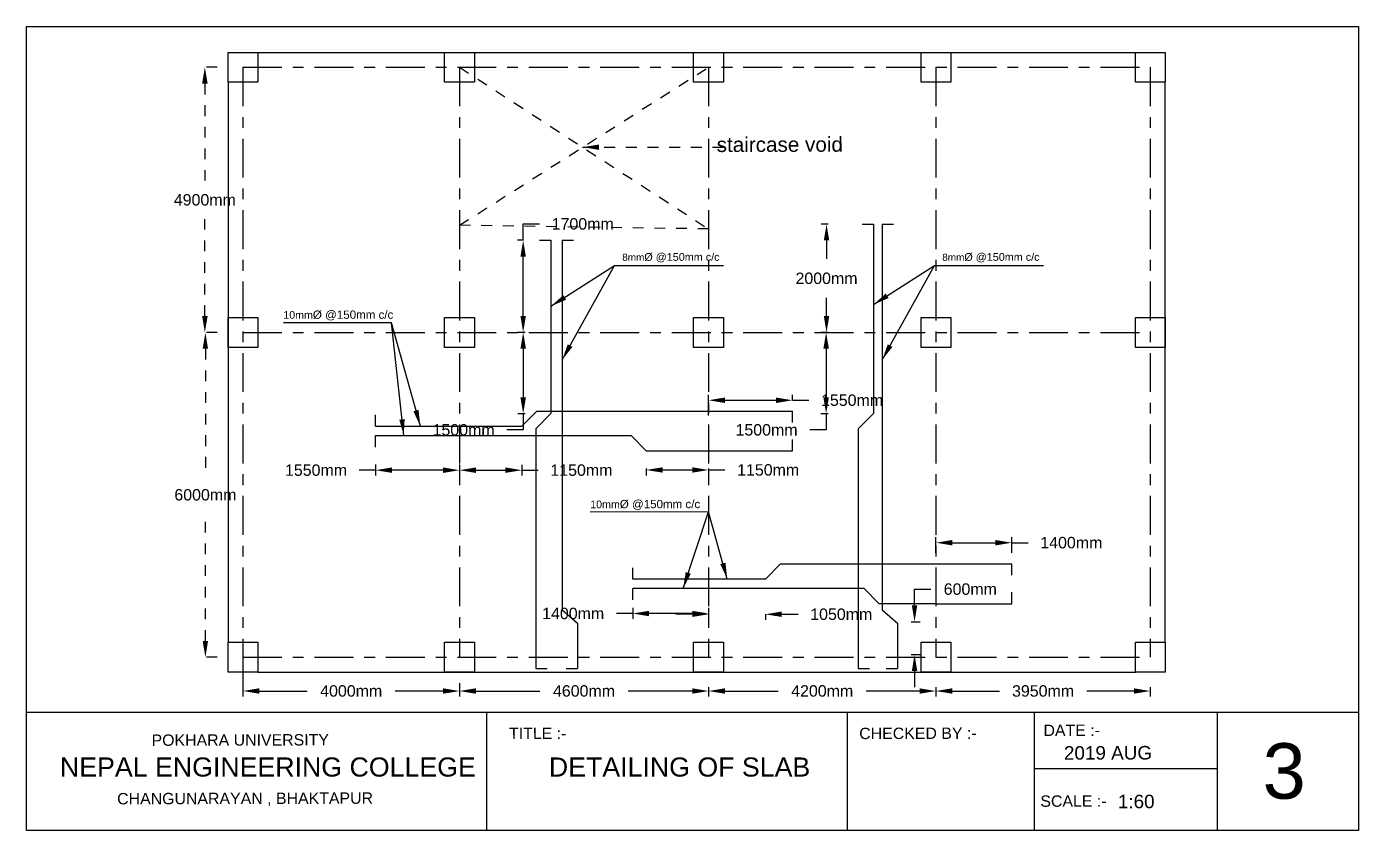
# Model space of a CAD drawing. Header units: metres. Extents: x 3 to 189, y -54 to 67.
# Drawn here: x 72.92 to 85.22, y -27.79 to -20.37 of the extents above; entities that cross this region are included whole.
import ezdxf

# ---------------------------------------------------------------- set-up
doc = ezdxf.new("R2010")
doc.units = ezdxf.units.M
doc.header["$LTSCALE"] = 0.015
doc.header["$MEASUREMENT"] = 0
doc.linetypes.add('ACAD_ISO04W100', pattern=[30, 24, -3, 0, -3])
doc.linetypes.add('ACAD_ISO08W100', pattern=[36, 24, -3, 6, -3])
doc.styles.get("Standard").update_dxf_attribs({"font": 'arial.ttf'})
doc.dimstyles.get("Standard").update_dxf_attribs({"dimscale": 1.005, "dimtxt": 0.105, "dimasz": 0.15, "dimexe": 0.05, "dimexo": 0.1, "dimgap": 0.125, "dimtad": 0, "dimtih": 1, "dimtoh": 1, "dimdec": 4, "dimzin": 0, "dimdsep": 46, "dimtxsty": 'Standard', "dimcen": 0.115, "dimadec": 3, "dimazin": 0, "dimtfac": 1, "dimtdec": 4, "dimtofl": 0, "dimtmove": 0, "dimatfit": 3, "dimfxl": 1, "dimfxlon": 1, "dimtolj": 1, "dimtzin": 0, "dimarcsym": 0})

# ---------------------------------------------------------------- blocks, each defined once
blk = doc.blocks.new('*D51')
at = {"color": 0, "linetype": 'Continuous', "lineweight": -2, "transparency": 16777216}
for p, q in [((81.121, -25.715), (81.121, -25.565)), ((81.121, -25.565), (81.272, -25.565)), ((81.09, -25.866), (81.172, -25.866)), ((81.09, -26.17), (81.172, -26.17)), ((81.121, -26.321), (81.121, -26.471))]:
    blk.add_line(p, q, dxfattribs=at)
at = {"color": 0, "linetype": 'Continuous', "transparency": 16777216}
for points in [[(81.096, -25.715), (81.146, -25.715), (81.121, -25.866)], [(81.096, -26.321), (81.146, -26.321), (81.121, -26.17)]]:
    blk.add_solid(points, dxfattribs=at)
at = {"layer": 'Defpoints', "color": 0, "linetype": 'Continuous', "transparency": 16777216}
for p in [(80.989, -25.866), (81.121, -25.866), (80.989, -26.17)]:
    blk.add_point(p, dxfattribs=at)
at = {"color": 0, "linetype": 'Continuous', "transparency": 16777216, "insert": (81.636, -25.565), "char_height": 0.1055, "attachment_point": 5}
blk.add_mtext('\\A1;600mm', dxfattribs=at)
blk = doc.blocks.new('*D77')
at = {"color": 0, "linetype": 'Continuous', "lineweight": -2, "transparency": 16777216}
for p, q in [((79.218, -23.96), (79.218, -23.77)), ((79.369, -23.82), (79.842, -23.82)), ((79.993, -23.82), (79.993, -23.77)), ((79.993, -23.82), (80.144, -23.82))]:
    blk.add_line(p, q, dxfattribs=at)
at = {"color": 0, "linetype": 'Continuous', "transparency": 16777216}
for points in [[(79.369, -23.795), (79.369, -23.845), (79.218, -23.82)], [(79.842, -23.795), (79.842, -23.845), (79.993, -23.82)]]:
    blk.add_solid(points, dxfattribs=at)
at = {"layer": 'Defpoints', "color": 0, "linetype": 'Continuous', "transparency": 16777216}
for p in [(79.993, -23.82), (79.993, -23.92), (79.218, -24.06)]:
    blk.add_point(p, dxfattribs=at)
at = {"color": 0, "linetype": 'Continuous', "transparency": 16777216, "insert": (80.544, -23.82), "char_height": 0.1055, "attachment_point": 5}
blk.add_mtext('\\A1;1550mm', dxfattribs=at)
blk = doc.blocks.new('*D76')
at = {"color": 0, "linetype": 'Continuous', "lineweight": -2, "transparency": 16777216}
for p, q in [((78.643, -24.451), (78.643, -24.514)), ((78.794, -24.464), (79.067, -24.464)), ((79.218, -24.451), (79.218, -24.514)), ((79.218, -24.464), (79.369, -24.464))]:
    blk.add_line(p, q, dxfattribs=at)
at = {"color": 0, "linetype": 'Continuous', "transparency": 16777216}
for points in [[(78.794, -24.439), (78.794, -24.489), (78.643, -24.464)], [(79.067, -24.439), (79.067, -24.489), (79.218, -24.464)]]:
    blk.add_solid(points, dxfattribs=at)
at = {"layer": 'Defpoints', "color": 0, "linetype": 'Continuous', "transparency": 16777216}
for p in [(78.643, -24.351), (79.218, -24.351), (79.218, -24.464)]:
    blk.add_point(p, dxfattribs=at)
at = {"color": 0, "linetype": 'Continuous', "transparency": 16777216, "insert": (79.769, -24.464), "char_height": 0.1055, "attachment_point": 5}
blk.add_mtext('\\A1;1150mm', dxfattribs=at)
blk = doc.blocks.new('*D75')
at = {"color": 0, "linetype": 'Continuous', "lineweight": -2, "transparency": 16777216}
for p, q in [((77.524, -23.194), (77.456, -23.194)), ((77.506, -23.344), (77.506, -23.793)), ((77.524, -23.944), (77.456, -23.944)), ((77.506, -23.944), (77.506, -24.094)), ((77.506, -24.094), (77.356, -24.094))]:
    blk.add_line(p, q, dxfattribs=at)
at = {"color": 0, "linetype": 'Continuous', "transparency": 16777216}
for points in [[(77.481, -23.344), (77.532, -23.344), (77.506, -23.194)], [(77.481, -23.793), (77.532, -23.793), (77.506, -23.944)]]:
    blk.add_solid(points, dxfattribs=at)
at = {"layer": 'Defpoints', "color": 0, "linetype": 'Continuous', "transparency": 16777216}
for p in [(77.624, -23.194), (77.506, -23.944), (77.624, -23.944)]:
    blk.add_point(p, dxfattribs=at)
at = {"color": 0, "linetype": 'Continuous', "transparency": 16777216, "insert": (76.956, -24.094), "char_height": 0.1055, "attachment_point": 5}
blk.add_mtext('\\A1;1500mm', dxfattribs=at)
blk = doc.blocks.new('*D78')
at = {"color": 0, "linetype": 'Continuous', "lineweight": -2, "transparency": 16777216}
for p, q in [((80.322, -23.194), (80.254, -23.194)), ((80.304, -23.344), (80.304, -23.793)), ((80.322, -23.944), (80.254, -23.944)), ((80.304, -23.944), (80.304, -24.094)), ((80.304, -24.094), (80.154, -24.094))]:
    blk.add_line(p, q, dxfattribs=at)
at = {"color": 0, "linetype": 'Continuous', "transparency": 16777216}
for points in [[(80.279, -23.344), (80.33, -23.344), (80.304, -23.194)], [(80.279, -23.793), (80.33, -23.793), (80.304, -23.944)]]:
    blk.add_solid(points, dxfattribs=at)
at = {"layer": 'Defpoints', "color": 0, "linetype": 'Continuous', "transparency": 16777216}
for p in [(80.422, -23.194), (80.304, -23.944), (80.422, -23.944)]:
    blk.add_point(p, dxfattribs=at)
at = {"color": 0, "linetype": 'Continuous', "transparency": 16777216, "insert": (79.754, -24.094), "char_height": 0.1055, "attachment_point": 5}
blk.add_mtext('\\A1;1500mm', dxfattribs=at)
blk = doc.blocks.new('*D79')
at = {"color": 0, "linetype": 'Continuous', "lineweight": -2, "transparency": 16777216}
for p, q in [((80.322, -22.194), (80.257, -22.194)), ((80.308, -22.344), (80.308, -22.514)), ((80.308, -23.043), (80.308, -22.873)), ((80.322, -23.194), (80.257, -23.194))]:
    blk.add_line(p, q, dxfattribs=at)
at = {"color": 0, "linetype": 'Continuous', "transparency": 16777216}
for points in [[(80.283, -22.344), (80.333, -22.344), (80.308, -22.194)], [(80.283, -23.043), (80.333, -23.043), (80.308, -23.194)]]:
    blk.add_solid(points, dxfattribs=at)
at = {"layer": 'Defpoints', "color": 0, "linetype": 'Continuous', "transparency": 16777216}
for p in [(80.308, -22.194), (80.422, -22.194), (80.422, -23.194)]:
    blk.add_point(p, dxfattribs=at)
at = {"color": 0, "linetype": 'Continuous', "transparency": 16777216, "insert": (80.308, -22.694), "char_height": 0.1055, "width": 0.27167, "attachment_point": 5}
blk.add_mtext('\\A1;2000mm', dxfattribs=at)
blk = doc.blocks.new('*D80')
at = {"color": 0, "linetype": 'Continuous', "lineweight": -2, "transparency": 16777216}
for p, q in [((77.506, -22.342), (77.506, -22.191)), ((77.506, -22.191), (77.656, -22.191)), ((77.506, -22.342), (77.455, -22.342)), ((77.506, -23.043), (77.506, -22.493)), ((77.506, -23.194), (77.455, -23.194))]:
    blk.add_line(p, q, dxfattribs=at)
at = {"color": 0, "linetype": 'Continuous', "transparency": 16777216}
for points in [[(77.481, -22.493), (77.531, -22.493), (77.506, -22.342)], [(77.481, -23.043), (77.531, -23.043), (77.506, -23.194)]]:
    blk.add_solid(points, dxfattribs=at)
at = {"layer": 'Defpoints', "color": 0, "linetype": 'Continuous', "transparency": 16777216}
for p in [(77.506, -22.342), (77.506, -22.342), (77.506, -23.194)]:
    blk.add_point(p, dxfattribs=at)
at = {"color": 0, "linetype": 'Continuous', "transparency": 16777216, "insert": (78.056, -22.191), "char_height": 0.1055, "attachment_point": 5}
blk.add_mtext('\\A1;1700mm', dxfattribs=at)
blk = doc.blocks.new('*D81')
at = {"color": 0, "linetype": 'Continuous', "lineweight": -2, "transparency": 16777216}
for p, q in [((76.143, -24.466), (75.992, -24.466)), ((76.143, -24.413), (76.143, -24.516)), ((76.767, -24.466), (76.294, -24.466)), ((76.918, -24.413), (76.918, -24.516))]:
    blk.add_line(p, q, dxfattribs=at)
at = {"color": 0, "linetype": 'Continuous', "transparency": 16777216}
for points in [[(76.294, -24.441), (76.294, -24.491), (76.143, -24.466)], [(76.767, -24.441), (76.767, -24.491), (76.918, -24.466)]]:
    blk.add_solid(points, dxfattribs=at)
at = {"layer": 'Defpoints', "color": 0, "linetype": 'Continuous', "transparency": 16777216}
for p in [(76.143, -24.312), (76.918, -24.312), (76.143, -24.466)]:
    blk.add_point(p, dxfattribs=at)
at = {"color": 0, "linetype": 'Continuous', "transparency": 16777216, "insert": (75.593, -24.466), "char_height": 0.1055, "attachment_point": 5}
blk.add_mtext('\\A1;1550mm', dxfattribs=at)
blk = doc.blocks.new('*D82')
at = {"color": 0, "linetype": 'Continuous', "lineweight": -2, "transparency": 16777216}
for p, q in [((78.518, -25.79), (78.367, -25.79)), ((78.518, -25.737), (78.518, -25.84)), ((79.067, -25.79), (78.669, -25.79)), ((79.218, -25.737), (79.218, -25.84))]:
    blk.add_line(p, q, dxfattribs=at)
at = {"color": 0, "linetype": 'Continuous', "transparency": 16777216}
for points in [[(78.669, -25.765), (78.669, -25.815), (78.518, -25.79)], [(79.067, -25.765), (79.067, -25.815), (79.218, -25.79)]]:
    blk.add_solid(points, dxfattribs=at)
at = {"layer": 'Defpoints', "color": 0, "linetype": 'Continuous', "transparency": 16777216}
for p in [(78.518, -25.637), (79.218, -25.637), (78.518, -25.79)]:
    blk.add_point(p, dxfattribs=at)
at = {"color": 0, "linetype": 'Continuous', "transparency": 16777216, "insert": (77.968, -25.79), "char_height": 0.1055, "attachment_point": 5}
blk.add_mtext('\\A1;1400mm', dxfattribs=at)
blk = doc.blocks.new('*D83')
at = {"color": 0, "linetype": 'Continuous', "lineweight": -2, "transparency": 16777216}
for p, q in [((79.067, -25.797), (78.917, -25.797)), ((79.218, -25.797), (79.218, -25.848)), ((79.743, -25.797), (79.743, -25.848)), ((79.894, -25.797), (80.045, -25.797))]:
    blk.add_line(p, q, dxfattribs=at)
at = {"color": 0, "linetype": 'Continuous', "transparency": 16777216}
for points in [[(79.067, -25.772), (79.067, -25.822), (79.218, -25.797)], [(79.894, -25.772), (79.894, -25.822), (79.743, -25.797)]]:
    blk.add_solid(points, dxfattribs=at)
at = {"layer": 'Defpoints', "color": 0, "linetype": 'Continuous', "transparency": 16777216}
for p in [(79.218, -25.79), (79.743, -25.79), (79.743, -25.797)]:
    blk.add_point(p, dxfattribs=at)
at = {"color": 0, "linetype": 'Continuous', "transparency": 16777216, "insert": (80.444, -25.797), "char_height": 0.1055, "attachment_point": 5}
blk.add_mtext('\\A1;1050mm', dxfattribs=at)
blk = doc.blocks.new('*D84')
at = {"color": 0, "linetype": 'Continuous', "lineweight": -2, "transparency": 16777216}
for p, q in [((76.918, -24.415), (76.918, -24.516)), ((77.069, -24.466), (77.342, -24.466)), ((77.493, -24.415), (77.493, -24.516)), ((77.493, -24.466), (77.644, -24.466))]:
    blk.add_line(p, q, dxfattribs=at)
at = {"color": 0, "linetype": 'Continuous', "transparency": 16777216}
for points in [[(77.069, -24.441), (77.069, -24.491), (76.918, -24.466)], [(77.342, -24.441), (77.342, -24.491), (77.493, -24.466)]]:
    blk.add_solid(points, dxfattribs=at)
at = {"layer": 'Defpoints', "color": 0, "linetype": 'Continuous', "transparency": 16777216}
for p in [(76.918, -24.314), (77.493, -24.314), (77.493, -24.466)]:
    blk.add_point(p, dxfattribs=at)
at = {"color": 0, "linetype": 'Continuous', "transparency": 16777216, "insert": (78.044, -24.466), "char_height": 0.1055, "attachment_point": 5}
blk.add_mtext('\\A1;1150mm', dxfattribs=at)
blk = doc.blocks.new('*D85')
at = {"color": 0, "linetype": 'Continuous', "lineweight": -2, "transparency": 16777216}
for p, q in [((81.318, -25.231), (81.318, -25.086)), ((82.018, -25.231), (82.018, -25.086)), ((81.469, -25.136), (81.867, -25.136)), ((82.018, -25.136), (82.169, -25.136))]:
    blk.add_line(p, q, dxfattribs=at)
at = {"color": 0, "linetype": 'Continuous', "transparency": 16777216}
for points in [[(81.469, -25.111), (81.469, -25.161), (81.318, -25.136)], [(81.867, -25.111), (81.867, -25.161), (82.018, -25.136)]]:
    blk.add_solid(points, dxfattribs=at)
at = {"layer": 'Defpoints', "color": 0, "linetype": 'Continuous', "transparency": 16777216}
for p in [(82.018, -25.136), (81.318, -25.331), (82.018, -25.331)]:
    blk.add_point(p, dxfattribs=at)
at = {"color": 0, "linetype": 'Continuous', "transparency": 16777216, "insert": (82.569, -25.136), "char_height": 0.1055, "attachment_point": 5}
blk.add_mtext('\\A1;1400mm', dxfattribs=at)
blk = doc.blocks.new('*D197')
at = {"color": 0, "lineweight": -2, "ltscale": 0.01, "transparency": 16777216}
for p, q in [((74.918, -26.157), (74.918, -26.556)), ((76.918, -26.432), (76.918, -26.556)), ((75.069, -26.506), (75.511, -26.506)), ((76.767, -26.506), (76.325, -26.506))]:
    blk.add_line(p, q, dxfattribs=at)
at = {"color": 0, "ltscale": 0.01, "transparency": 16777216}
for points in [[(75.069, -26.481), (75.069, -26.531), (74.918, -26.506)], [(76.767, -26.481), (76.767, -26.531), (76.918, -26.506)]]:
    blk.add_solid(points, dxfattribs=at)
at = {"layer": 'Defpoints', "color": 0, "ltscale": 0.01, "transparency": 16777216}
for p in [(74.918, -26.056), (76.918, -26.331), (76.918, -26.506)]:
    blk.add_point(p, dxfattribs=at)
at = {"color": 0, "ltscale": 0.01, "transparency": 16777216, "insert": (75.918, -26.506), "char_height": 0.1055, "attachment_point": 5}
blk.add_mtext('\\A1;4000mm', dxfattribs=at)
blk = doc.blocks.new('*D198')
at = {"color": 0, "lineweight": -2, "ltscale": 0.01, "transparency": 16777216}
for p, q in [((76.918, -26.469), (76.918, -26.556)), ((77.069, -26.506), (77.661, -26.506)), ((79.067, -26.506), (78.475, -26.506)), ((79.218, -26.469), (79.218, -26.556))]:
    blk.add_line(p, q, dxfattribs=at)
at = {"color": 0, "ltscale": 0.01, "transparency": 16777216}
for points in [[(77.069, -26.481), (77.069, -26.531), (76.918, -26.506)], [(79.067, -26.481), (79.067, -26.531), (79.218, -26.506)]]:
    blk.add_solid(points, dxfattribs=at)
at = {"layer": 'Defpoints', "color": 0, "ltscale": 0.01, "transparency": 16777216}
for p in [(76.918, -26.368), (79.218, -26.368), (79.218, -26.506)]:
    blk.add_point(p, dxfattribs=at)
at = {"color": 0, "ltscale": 0.01, "transparency": 16777216, "insert": (78.068, -26.506), "char_height": 0.1055, "attachment_point": 5}
blk.add_mtext('\\A1;4600mm', dxfattribs=at)
blk = doc.blocks.new('*D199')
at = {"color": 0, "lineweight": -2, "ltscale": 0.01, "transparency": 16777216}
for p, q in [((79.218, -26.469), (79.218, -26.556)), ((79.369, -26.506), (79.861, -26.506)), ((81.167, -26.506), (80.675, -26.506)), ((81.318, -26.469), (81.318, -26.556))]:
    blk.add_line(p, q, dxfattribs=at)
at = {"color": 0, "ltscale": 0.01, "transparency": 16777216}
for points in [[(79.369, -26.481), (79.369, -26.531), (79.218, -26.506)], [(81.167, -26.481), (81.167, -26.531), (81.318, -26.506)]]:
    blk.add_solid(points, dxfattribs=at)
at = {"layer": 'Defpoints', "color": 0, "ltscale": 0.01, "transparency": 16777216}
for p in [(79.218, -26.368), (81.318, -26.368), (81.318, -26.506)]:
    blk.add_point(p, dxfattribs=at)
at = {"color": 0, "ltscale": 0.01, "transparency": 16777216, "insert": (80.268, -26.506), "char_height": 0.1055, "attachment_point": 5}
blk.add_mtext('\\A1;4200mm', dxfattribs=at)
blk = doc.blocks.new('*D200')
at = {"color": 0, "lineweight": -2, "ltscale": 0.01, "transparency": 16777216}
for p, q in [((81.318, -26.469), (81.318, -26.556)), ((81.469, -26.506), (81.904, -26.506)), ((83.147, -26.506), (82.713, -26.506)), ((83.298, -26.469), (83.298, -26.556))]:
    blk.add_line(p, q, dxfattribs=at)
at = {"color": 0, "ltscale": 0.01, "transparency": 16777216}
for points in [[(81.469, -26.481), (81.469, -26.531), (81.318, -26.506)], [(83.147, -26.481), (83.147, -26.531), (83.298, -26.506)]]:
    blk.add_solid(points, dxfattribs=at)
at = {"layer": 'Defpoints', "color": 0, "ltscale": 0.01, "transparency": 16777216}
for p in [(81.318, -26.368), (83.298, -26.368), (83.298, -26.506)]:
    blk.add_point(p, dxfattribs=at)
at = {"color": 0, "ltscale": 0.01, "transparency": 16777216, "insert": (82.308, -26.506), "char_height": 0.1055, "attachment_point": 5}
blk.add_mtext('\\A1;3950mm', dxfattribs=at)
blk = doc.blocks.new('*D208')
at = {"color": 0, "linetype": 'ACAD_ISO08W100', "lineweight": -2, "ltscale": 0.01, "transparency": 16777216}
for p, q in [((74.68, -23.194), (74.521, -23.194)), ((74.571, -23.344), (74.571, -24.514)), ((74.571, -26.043), (74.571, -24.873)), ((74.68, -26.194), (74.521, -26.194))]:
    blk.add_line(p, q, dxfattribs=at)
at = {"color": 0, "linetype": 'ACAD_ISO08W100', "ltscale": 0.01, "transparency": 16777216}
for points in [[(74.546, -23.344), (74.596, -23.344), (74.571, -23.194)], [(74.546, -26.043), (74.596, -26.043), (74.571, -26.194)]]:
    blk.add_solid(points, dxfattribs=at)
at = {"layer": 'Defpoints', "color": 0, "linetype": 'ACAD_ISO08W100', "ltscale": 0.01, "transparency": 16777216}
for p in [(74.571, -23.194), (74.781, -23.194), (74.781, -26.194)]:
    blk.add_point(p, dxfattribs=at)
at = {"color": 0, "linetype": 'ACAD_ISO08W100', "ltscale": 0.01, "transparency": 16777216, "insert": (74.571, -24.694), "char_height": 0.1055, "attachment_point": 5}
blk.add_mtext('\\A1;6000mm', dxfattribs=at)
blk = doc.blocks.new('*D209')
at = {"color": 0, "linetype": 'ACAD_ISO08W100', "lineweight": -2, "ltscale": 0.01, "transparency": 16777216}
for p, q in [((74.68, -20.744), (74.516, -20.744)), ((74.566, -20.894), (74.566, -21.789)), ((74.566, -23.043), (74.566, -22.148)), ((74.68, -23.194), (74.516, -23.194))]:
    blk.add_line(p, q, dxfattribs=at)
at = {"color": 0, "linetype": 'ACAD_ISO08W100', "ltscale": 0.01, "transparency": 16777216}
for points in [[(74.541, -20.894), (74.592, -20.894), (74.566, -20.744)], [(74.541, -23.043), (74.592, -23.043), (74.566, -23.194)]]:
    blk.add_solid(points, dxfattribs=at)
at = {"layer": 'Defpoints', "color": 0, "linetype": 'ACAD_ISO08W100', "ltscale": 0.01, "transparency": 16777216}
for p in [(74.566, -20.744), (74.781, -20.744), (74.781, -23.194)]:
    blk.add_point(p, dxfattribs=at)
at = {"color": 0, "linetype": 'ACAD_ISO08W100', "ltscale": 0.01, "transparency": 16777216, "insert": (74.566, -21.969), "char_height": 0.1055, "attachment_point": 5}
blk.add_mtext('\\A1;4900mm', dxfattribs=at)

msp = doc.modelspace()

# ---------------------------------------------------------------- linework, layer by layer
at = {"linetype": 'Continuous'}
for p, q in [((75.05563, -20.60615), (83.16063, -20.60615)), ((74.78063, -20.88115), (74.78063, -26.05615)), ((83.43563, -26.05615), (83.43563, -20.88115)), ((80.6359, -22.19365), (80.74143, -22.19365)), ((80.74143, -22.19365), (80.74143, -23.94365)), ((80.82198, -22.19365), (80.82198, -25.75465)), ((80.82198, -22.19365), (80.9275, -22.19365)), ((77.65746, -22.34215), (77.76298, -22.34215)), ((77.76298, -22.34215), (77.76298, -23.94365)), ((77.8663, -22.34215), (77.8663, -25.75465)), ((77.8663, -22.34215), (77.97182, -22.34215)), ((76.14313, -24.06066), (76.14313, -23.95516)), ((77.49313, -24.06066), (77.63213, -23.91966)), ((77.76298, -23.94365), (77.62215, -24.08269)), ((77.63213, -23.91966), (79.99313, -23.91966)), ((79.99313, -24.02516), (79.99313, -23.91966)), ((80.74143, -23.94365), (80.60059, -24.08269)), ((76.14313, -24.06066), (77.49313, -24.06066)), ((77.62215, -24.08269), (77.62215, -26.29803)), ((80.60059, -24.08269), (80.60059, -26.29803)), ((76.14313, -24.14657), (78.50413, -24.14657)), ((76.14313, -24.25207), (76.14313, -24.14657)), ((78.50413, -24.14657), (78.64313, -24.28757)), ((79.99313, -24.28757), (79.99313, -24.18207)), ((78.64313, -24.28757), (79.99313, -24.28757)), ((77.63213, -24.58874), (77.63213, -24.58874)), ((79.74313, -25.47223), (79.88213, -25.33123)), ((79.88213, -25.33123), (82.01813, -25.33123)), ((82.01813, -25.43673), (82.01813, -25.33123)), ((78.51813, -25.47223), (78.51813, -25.36673)), ((79.74313, -25.47223), (78.51813, -25.47223)), ((78.51813, -25.66364), (78.51813, -25.55814)), ((80.65413, -25.55814), (78.51813, -25.55814)), ((80.65413, -25.55814), (80.79313, -25.69914)), ((81.31813, -25.69914), (80.79313, -25.69914)), ((81.31813, -25.69914), (82.01813, -25.69914)), ((82.01813, -25.69914), (82.01813, -25.59364)), ((77.8663, -25.75465), (78.0073, -25.8796)), ((80.82198, -25.75465), (80.96298, -25.8796)), ((78.0073, -25.8796), (78.00723, -26.29803)), ((80.96298, -25.8796), (80.9629, -26.29803)), ((77.62215, -26.29803), (77.72767, -26.29803)), ((77.9017, -26.29803), (78.00723, -26.29803)), ((80.60059, -26.29803), (80.70612, -26.29803)), ((80.85738, -26.29803), (80.9629, -26.29803)), ((75.05563, -26.33115), (83.16063, -26.33115)), ((72.92004, -26.70179), (85.22004, -26.70179)), ((77.16619, -26.70179), (77.16619, -27.79337)), ((80.49707, -26.70179), (80.49707, -27.79337)), ((82.22437, -26.70179), (82.22437, -27.79337)), ((82.22437, -26.70179), (82.22437, -27.22319)), ((83.91739, -26.70179), (83.91739, -27.79337)), ((82.22437, -27.22319), (83.91739, -27.22319))]:
    msp.add_line(p, q, dxfattribs=at)
at = {"linetype": 'ACAD_ISO04W100'}
for p, q in [((74.91813, -20.74365), (83.29813, -20.74365)), ((74.91813, -20.74365), (74.91813, -26.19365)), ((76.91813, -20.74365), (76.91813, -26.19365)), ((79.21813, -20.74365), (79.21813, -26.19365)), ((81.31813, -20.74365), (81.31813, -26.19365)), ((83.29813, -20.74365), (83.29813, -26.19365)), ((74.91813, -23.19365), (83.29813, -23.19365)), ((74.91813, -26.19365), (83.29813, -26.19365))]:
    msp.add_line(p, q, dxfattribs=at)
at = {"linetype": 'ACAD_ISO08W100', "ltscale": 0.01}
for p, q in [((76.91813, -22.20395), (79.21813, -20.74365)), ((76.91813, -20.74365), (79.21813, -22.23759)), ((79.21813, -22.23759), (76.91813, -22.20395))]:
    msp.add_line(p, q, dxfattribs=at)
at = {"linetype": 'Continuous'}
for points in [[(72.92004, -20.36837), (85.22004, -20.36837), (85.22004, -27.79337), (72.92004, -27.79337)], [(74.78063, -20.60615), (75.05563, -20.60615), (75.05563, -20.88115), (74.78063, -20.88115)], [(76.78063, -20.60615), (77.05563, -20.60615), (77.05563, -20.88115), (76.78063, -20.88115)], [(79.08063, -20.60615), (79.35563, -20.60615), (79.35563, -20.88115), (79.08063, -20.88115)], [(81.18063, -20.60615), (81.45563, -20.60615), (81.45563, -20.88115), (81.18063, -20.88115)], [(83.16063, -20.60615), (83.43563, -20.60615), (83.43563, -20.88115), (83.16063, -20.88115)], [(74.78063, -23.05615), (75.05563, -23.05615), (75.05563, -23.33115), (74.78063, -23.33115)], [(76.78063, -23.05615), (77.05563, -23.05615), (77.05563, -23.33115), (76.78063, -23.33115)], [(79.08063, -23.05615), (79.35563, -23.05615), (79.35563, -23.33115), (79.08063, -23.33115)], [(81.18063, -23.05615), (81.45563, -23.05615), (81.45563, -23.33115), (81.18063, -23.33115)], [(83.16063, -23.05615), (83.43563, -23.05615), (83.43563, -23.33115), (83.16063, -23.33115)], [(74.78063, -26.05615), (75.05563, -26.05615), (75.05563, -26.33115), (74.78063, -26.33115)], [(76.78063, -26.05615), (77.05563, -26.05615), (77.05563, -26.33115), (76.78063, -26.33115)], [(79.08063, -26.05615), (79.35563, -26.05615), (79.35563, -26.33115), (79.08063, -26.33115)], [(81.18063, -26.05615), (81.45563, -26.05615), (81.45563, -26.33115), (81.18063, -26.33115)], [(83.16063, -26.05615), (83.43563, -26.05615), (83.43563, -26.33115), (83.16063, -26.33115)]]:
    msp.add_lwpolyline(points, close=True, dxfattribs=at)

# ---------------------------------------------------------------- texts
for s, height, p in [('staircase void', 0.1365, (79.29359, -21.52667)), ('POKHARA UNIVERSITY', 0.105, (74.07414, -27.0128)), ('TITLE :-', 0.105, (77.37584, -26.95046)), ('CHECKED BY :-', 0.105, (80.61013, -26.95046)), ('DATE :-', 0.105, (82.31187, -26.92185)), ('2019 AUG ', 0.124819, (82.5006, -27.14049)), ('3', 0.51264, (84.33633, -27.50148)), ('CHANGUNARAYAN , BHAKTAPUR', 0.105, (73.75624, -27.55337)), ('SCALE :-', 0.105, (82.28314, -27.57577)), ('1:60', 0.124819, (82.99865, -27.58931))]:
    msp.add_text(s, height=height, rotation=0.15, dxfattribs=at).set_placement(p)
at = {"linetype": 'Continuous', "attachment_point": 1}
for s, width, gutter_width, insert, char_height in [('8mm{\\H1.08333x;Ø @150mm c/c}', 1.1799136, 0.32972, (78.42072, -22.46036), 0.0659448), ('8mm{\\H1.08333x;Ø @150mm c/c}', 1.1799136, 0.32972, (81.3764, -22.46036), 0.0659448), ('10mm{\\H1.08333x;Ø @150mm c/c}', 1.2616343, 0.35256, (75.29029, -22.99087), 0.0705121), ('10mm{\\H1.08333x;Ø @150mm c/c}', 1.2616343, 0.35256, (78.12502, -24.74061), 0.0705121), ('NEPAL ENGINEERING COLLEGE', 7.6490582, 0.8836, (73.22763, -27.11972), 0.1767205), ('DETAILING OF SLAB', 7.6490582, 0.8836, (77.74351, -27.11972), 0.1767205)]:
    msp.add_mtext_dynamic_manual_height_columns(s, width=width, gutter_width=gutter_width, heights=[0], dxfattribs=dict(at, insert=insert, char_height=char_height))

# ---------------------------------------------------------------- dimensions: what is measured, and where the dimension line sits
at = {"linetype": 'ACAD_ISO08W100', "ltscale": 0.01}
for base, p1, p2, text, picture, middle in [((74.56644, -20.74365), (74.78063, -23.19365), (74.78063, -20.74365), '4900mm', '*D209', (74.56644, -21.96865)), ((74.57085, -23.19365), (74.78063, -26.19365), (74.78063, -23.19365), '6000mm', '*D208', (74.57085, -24.69365))]:
    dim = msp.add_linear_dim(base=base, p1=p1, p2=p2, angle=90, text=text, dimstyle='Standard', override={"dimpost": 'm'}, dxfattribs=at)
    dim.commit()
    dim.dimension.update_dxf_attribs({"geometry": picture, "text_midpoint": middle})
at = {"linetype": 'Continuous'}
for base, p1, p2, text, picture, middle in [((77.50571, -22.34215), (77.50646, -23.19365), (77.50646, -22.34215), '1700mm', '*D80', (78.05608, -22.1914)), ((80.30774, -22.19365), (80.42235, -23.19365), (80.42235, -22.19365), '2000mm', '*D79', (80.30774, -22.69365)), ((77.50646, -23.94365), (77.62432, -23.19365), (77.62432, -23.94365), '1500mm', '*D75', (76.95609, -24.0944)), ((80.30449, -23.94365), (80.42235, -23.19365), (80.42235, -23.94365), '1500mm', '*D78', (79.75411, -24.0944)), ((81.12134, -25.86617), (80.98949, -26.16982), (80.98949, -25.86617), '600mm', '*D51', (81.63598, -25.56467))]:
    dim = msp.add_linear_dim(base=base, p1=p1, p2=p2, angle=90, text=text, dimstyle='Standard', override={"dimpost": 'm'}, dxfattribs=at)
    dim.commit()
    dim.dimension.update_dxf_attribs({"geometry": picture, "text_midpoint": middle})
for base, p1, p2, text, picture, middle in [((79.99313, -23.81987), (79.21813, -24.06036), (79.99313, -23.91966), '1550mm', '*D77', (80.54351, -23.81987)), ((76.14313, -24.46621), (76.91813, -24.31234), (76.14313, -24.31234), '1550mm', '*D81', (75.59276, -24.46621)), ((77.49313, -24.46621), (76.91813, -24.31441), (77.49313, -24.31441), '1150mm', '*D84', (78.04351, -24.46621)), ((79.21813, -24.46367), (78.64313, -24.35065), (79.21813, -24.35065), '1150mm', '*D76', (79.76851, -24.46367)), ((82.01813, -25.13582), (81.31813, -25.33123), (82.01813, -25.33123), '1400mm', '*D85', (82.56851, -25.13582)), ((78.51813, -25.78988), (79.21813, -25.63659), (78.51813, -25.63659), '1400mm', '*D82', (77.96776, -25.78988)), ((79.74313, -25.79735), (79.21813, -25.78988), (79.74313, -25.78988), '1050mm', '*D83', (80.44426, -25.79735))]:
    dim = msp.add_linear_dim(base=base, p1=p1, p2=p2, text=text, dimstyle='Standard', override={"dimpost": 'm'}, dxfattribs=at)
    dim.commit()
    dim.dimension.update_dxf_attribs({"geometry": picture, "text_midpoint": middle})
at = {"ltscale": 0.01}
for base, p1, p2, text, picture, middle in [((76.91813, -26.50597), (74.91813, -26.05615), (76.91813, -26.33115), '4000mm', '*D197', (75.91813, -26.50597)), ((79.21813, -26.50597), (76.91813, -26.36847), (79.21813, -26.36847), '4600mm', '*D198', (78.06813, -26.50597)), ((81.31813, -26.50597), (79.21813, -26.36847), (81.31813, -26.36847), '4200mm', '*D199', (80.26813, -26.50597)), ((83.29813, -26.50597), (81.31813, -26.36847), (83.29813, -26.36847), '3950mm', '*D200', (82.30813, -26.50597))]:
    dim = msp.add_linear_dim(base=base, p1=p1, p2=p2, text=text, dimstyle='Standard', override={"dimpost": 'm'}, dxfattribs=at)
    dim.commit()
    dim.dimension.update_dxf_attribs({"geometry": picture, "text_midpoint": middle})

# ---------------------------------------------------------------- leaders
at = {"linetype": 'ACAD_ISO08W100', "ltscale": 0.01}
msp.add_leader([(78.05504, -21.48212), (79.35239, -21.48212)], dimstyle='Standard', override={"dimgap": 0.125, "dimtad": 0}, dxfattribs=at)
at = {"linetype": 'Continuous'}
for points in [[(77.76298, -22.95088), (78.34966, -22.57525)], [(77.8663, -23.44677), (78.34966, -22.57525), (79.35593, -22.57525)], [(80.74143, -22.9363), (81.30533, -22.57525)], [(80.82198, -23.44677), (81.30533, -22.57525), (82.31161, -22.57525)], [(76.55641, -24.06066), (76.28973, -23.10434), (75.29108, -23.10434)], [(76.40307, -24.14657), (76.28973, -23.10434)], [(79.39114, -25.47223), (79.21813, -24.85182), (78.12581, -24.85317)], [(78.98346, -25.55814), (79.21813, -24.85182)]]:
    msp.add_leader(points, dimstyle='Standard', override={"dimgap": 0.125, "dimtad": 0}, dxfattribs=at)

doc.saveas('drawing.dxf')
